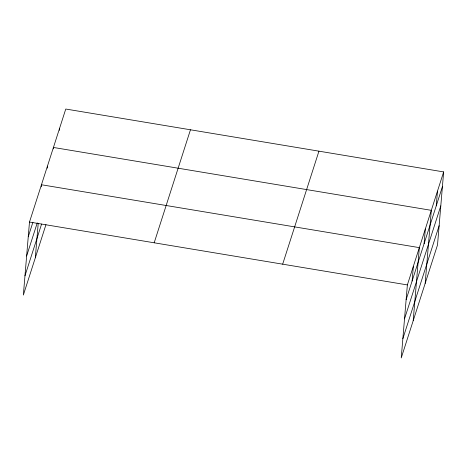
<?xml version="1.0" encoding="UTF-8"?>
<svg xmlns="http://www.w3.org/2000/svg" width="467" height="467" viewBox="0 0 467 467"><rect width="100%" height="100%" fill="white"/><g stroke="black" fill="none" stroke-linecap="round" stroke-linejoin="round"><path stroke-width="0.7" d="M443.65 171.914L407.37 284.923L401.235 357.967L437.515 244.953L443.65 171.914L65.765 109.033L29.485 222.047L23.35 295.086L45.964 224.645M35.323 257.796L38.189 223.675M41.277 186.853L41.458 184.751L419.343 247.633L413.207 320.671M47.266 168.208L47.441 166.106M53.314 148.862L53.431 147.455L431.315 210.337L425.18 283.376M59.42 130.346L59.595 128.244M412.122 280.994L413.353 266.278M424.094 243.698L425.326 228.982M436.248 205.842L437.48 191.126M28.248 236.763L32.906 222.257M26.631 256.009L37.272 222.858M24.967 275.839L41.592 224.043M154.186 242.793L190.466 129.785M282.669 264.176L318.949 151.162M406.132 299.639L442.412 186.631M404.515 318.891L440.795 205.877M402.852 338.721L439.132 225.707M29.485 222.047L407.37 284.923"/></g></svg>
